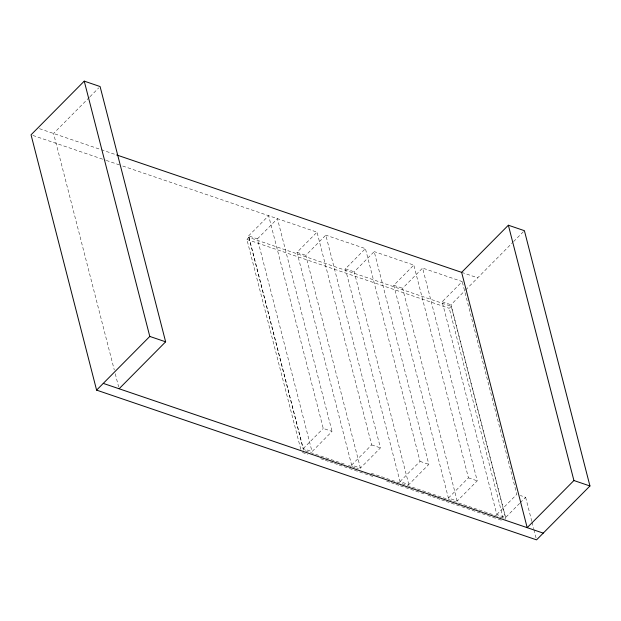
<?xml version="1.0" encoding="UTF-8"?>
<svg xmlns="http://www.w3.org/2000/svg" width="621" height="621" viewBox="0 0 621 621"><rect width="100%" height="100%" fill="white"/><g stroke="black" fill="none" stroke-linecap="round" stroke-linejoin="round"><path stroke-width="0.47" stroke-dasharray="3.1 2.33" d="M89.3 97.419L53.561 133.476L114.287 369.992M89.975 96.736L98.739 87.895M248.602 235.887L268.621 215.681L323.246 428.428L332.049 431.424L312.029 451.63L303.227 448.634L248.602 235.887L257.405 238.875L312.029 451.63M300.789 449.379L246.886 239.442L248.889 237.424L451.265 306.3L505.649 518.116M257.405 238.875L277.424 218.677L332.049 431.424M360.421 468.094L305.796 255.347L325.815 235.149L380.44 447.896L360.421 468.094L351.626 465.106L297.001 252.351L317.02 232.153L121.863 165.729M408.82 484.566L354.195 271.819L374.215 251.614L428.839 464.368L408.82 484.566L400.017 481.578L345.392 268.823L365.412 248.625L325.815 235.149M457.211 501.038L402.587 288.291L422.606 268.086L477.231 480.84L457.211 501.038L448.409 498.042L393.784 285.295L413.811 265.089L374.215 251.614M519.622 503.367L505.603 517.51L496.808 514.514L442.183 301.767L462.203 281.561L422.606 268.086M303.227 448.634L323.246 428.428M505.603 517.51L450.978 304.764L464.997 290.62M465.665 289.945L512.892 242.291M513.567 241.608L524.403 230.678M503.165 518.263L449.262 308.327L451.265 306.3M351.626 465.106L371.645 444.9L317.02 232.153M400.017 481.578L420.037 461.372L365.412 248.625M448.409 498.042L468.436 477.844L413.811 265.089M496.808 514.514L516.827 494.316L462.203 281.561M520.289 502.692L525.63 497.305L520.351 495.511M39.48 128.687L116.841 155.017M461.644 272.363L477.681 277.828M32.882 135.448L105.353 160.109M106.269 160.42L120.94 165.419M297.001 252.351L305.796 255.347M345.392 268.823L354.195 271.819M393.784 285.295L402.587 288.291M442.183 301.767L450.978 304.764M246.886 239.442L449.262 308.327M371.645 444.9L380.44 447.896M420.037 461.372L428.839 464.368M468.436 477.844L477.231 480.84M305.346 450.799L344.717 464.197M348.381 465.447L351.129 466.379M352.045 466.689L355.709 467.939M356.625 468.25L358.457 468.871M371.273 473.241L505.89 519.055M302.427 452.507L307.923 454.378M320.739 458.74L324.403 459.982M325.319 460.301L328.983 461.543M329.898 461.853L333.562 463.103M334.478 463.413L338.142 464.663M339.058 464.974L373.85 476.819M386.673 481.182L390.337 482.424M391.253 482.734L394.917 483.984M395.833 484.295L399.497 485.544M400.413 485.855L424.221 493.959M427.885 495.201L431.541 496.451M432.457 496.761L436.121 498.011M437.037 498.321L440.7 499.571M441.616 499.882L445.28 501.124M446.196 501.434L460.852 506.425M461.76 506.736L497.475 518.892M498.391 519.203L502.055 520.452M525.63 497.305L531.801 521.361M532.042 522.284L533.703 528.758M533.944 529.682L536.078 538.011M248.889 237.424L303.514 450.171M115.25 373.749L118.627 386.883"/><path stroke-width="0.93" d="M103.272 383.39L119.108 388.762L165.636 341.814L100.09 86.536L84.246 81.141L31.05 134.819L96.597 390.12L536.552 539.859L589.95 485.979L524.403 230.678L508.366 225.221L461.644 272.363L527.19 527.664L543.228 533.121M96.597 390.12L149.793 336.427L84.246 81.141M508.366 225.221L573.913 480.522L527.19 527.664L119.108 388.762M116.841 155.017L461.644 272.363M573.913 480.522L589.95 485.979M149.793 336.427L165.636 341.814"/></g></svg>
